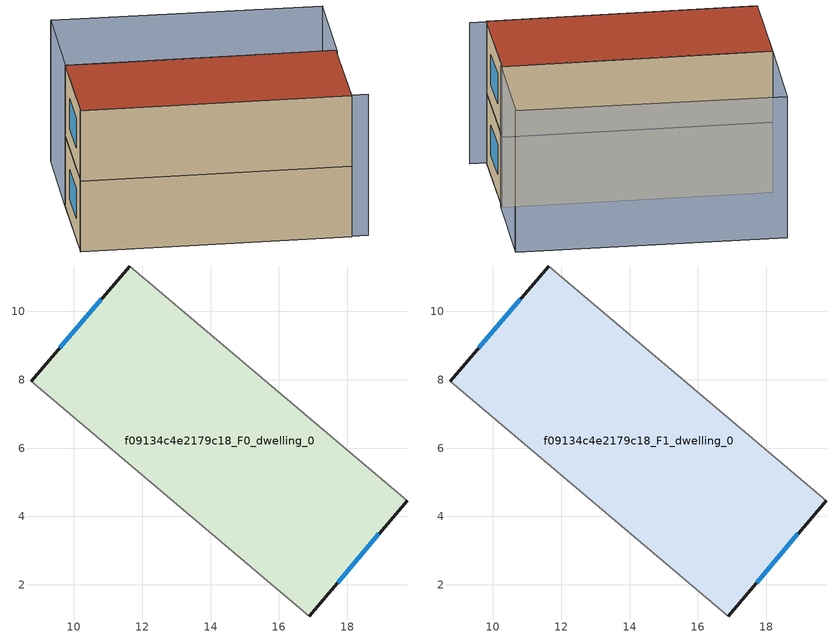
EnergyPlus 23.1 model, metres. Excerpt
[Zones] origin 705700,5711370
f09134c4e2179c18_F0_dwelling_0
 floor ground (EU_floor_Construction): 19.75,4.47 16.89,1.09 8.76,7.96 11.64,11.33 z0
 wall outside (EU_wall_Construction): 11.64,11.33 8.76,7.96 / 16.89,1.09 19.75,4.47 z0:3
 wall adiabatic (EU_wall_Construction): 8.76,7.96 16.89,1.09 / 19.75,4.47 11.64,11.33 z0:3
 window (EU_Window_Construction): 10.8,10.36 9.59,8.94 / 17.72,2.06 18.93,3.49 z0.87:2.13
f09134c4e2179c18_F1_dwelling_0
 floor to f09134c4e2179c18_F0_dwelling_0 (EU_floor_Construction): 19.75,4.47 16.89,1.09 8.76,7.96 11.64,11.33 z3
 wall outside (EU_wall_Construction): 11.64,11.33 8.76,7.96 / 16.89,1.09 19.75,4.47 z3:6
 wall adiabatic (EU_wall_Construction): 8.76,7.96 16.89,1.09 / 19.75,4.47 11.64,11.33 z3:6
 window (EU_Window_Construction): 10.8,10.36 9.59,8.94 / 17.72,2.06 18.93,3.49 z3.87:5.13
 roof outside (EU_roof_Construction): 16.89,1.09 19.75,4.47 11.64,11.33 8.76,7.96 z6
shading: 8.76,7.98 17.44,0.71 / 22.6,7.69 14.51,14.67 / 14.51,14.67 22.59,7.71 / 22.59,7.71 19.71,4.37 / 19.71,4.37 11.64,11.33 / 11.64,11.33 14.51,14.67 z0:6
[Building]
EU S2 Campaign: North Axis=0; Terrain=City; Solar Distribution=FullExterior
[Site:Location]
London: Latitude=51.5; Longitude=-0.5; Time Zone=0; Elevation=25
[SizingPeriod:WeatherFileDays]
AnnualSizingPeriod: Begin Month=1; Begin Day of Month=1; End Month=12; End Day of Month=31; Day of Week for Start Day=Monday; Use Weather File Daylight Saving Period=No; Use Weather File Rain and Snow Indicators=No
[MATERIAL]
EU_InternalMass_Material: Roughness=MediumRough; Thickness=0.1; Conductivity=1; Density=1800; Specific Heat=900; Thermal Absorptance=0.9; Solar Absorptance=0.7; Visible Absorptance=0.7
[MATERIAL:NOMASS] Roughness=MediumRough; Thermal Absorptance=0.9; Solar Absorptance=0.7; Visible Absorptance=0.7
Name | Thermal Resistance
EU_wall_NoMass | 0.724719
EU_roof_NoMass | 2.98947
EU_floor_NoMass | 2.39157
[WINDOWMATERIAL:SIMPLEGLAZINGSYSTEM]
EU_Window_SimpleGlazing: UFactor=2.63425; Solar Heat Gain Coefficient=0.76; Visible Transmittance=0.76
[CONSTRUCTION]
EU_wall_Construction: EU_wall_NoMass
EU_roof_Construction: EU_roof_NoMass
EU_floor_Construction: EU_floor_NoMass
EU_Window_Construction: EU_Window_SimpleGlazing
EU_InternalMass_Construction: EU_InternalMass_Material
[ZONE] Type=1; Multiplier=1; Ceiling Height=autocalculate; Floor Area=autocalculate; Part of Total Floor Area=Yes
Name | Volume
f09134c4e2179c18_F0_dwelling_0 | 141.352
f09134c4e2179c18_F1_dwelling_0 | 141.354
[INTERNALMASS] Construction=EU_InternalMass_Construction; Surface Area=47.1177
Name | Zone or ZoneList
f09134c4e2179c18_F0_dwelling_0_EU_InternalMass | f09134c4e2179c18_F0_dwelling_0
f09134c4e2179c18_F1_dwelling_0_EU_InternalMass | f09134c4e2179c18_F1_dwelling_0
[OTHEREQUIPMENT] Fuel Type=Electricity; Design Level Calculation Method=Watts/Area; Power per Zone Floor Area=1; Fraction Latent=0; Fraction Radiant=0; Fraction Lost=0; Carbon Dioxide Generation Rate=0; EndUse Subcategory=EU_Step8_InternalGains
Name | Zone or ZoneList or Space or SpaceList | Schedule
EU_Step8_InternalGain_f09134c4e2179c18_F0_dwelling_0_f000 | f09134c4e2179c18_F0_dwelling_0 | EU_Step8_GainSchedule_f09134c4e2179c18_F0_dwelling_0_f000
EU_Step8_InternalGain_f09134c4e2179c18_F1_dwelling_0_f000 | f09134c4e2179c18_F1_dwelling_0 | EU_Step8_GainSchedule_f09134c4e2179c18_F1_dwelling_0_f000
[ZONEVENTILATION:DESIGNFLOWRATE] Schedule=EU_AlwaysOn; Design Flow Rate Calculation Method=AirChanges/Hour; Air Changes per Hour=0.418135; Ventilation Type=Natural; Fan Pressure Rise=0; Fan Total Efficiency=1; Constant Term Coefficient=1; Temperature Term Coefficient=0; Velocity Term Coefficient=0; Velocity Squared Term Coefficient=0; Minimum Indoor Temperature=-100; Maximum Indoor Temperature=100; Delta Temperature=-100; Minimum Outdoor Temperature=-100; Maximum Outdoor Temperature=100; Maximum Wind Speed=40
Name | Zone or ZoneList or Space or SpaceList
EU_ConstantAir_f09134c4e2179c18_F0_dwelling_0 | f09134c4e2179c18_F0_dwelling_0
EU_ConstantAir_f09134c4e2179c18_F1_dwelling_0 | f09134c4e2179c18_F1_dwelling_0
[HVACTEMPLATE:THERMOSTAT] Constant Heating Setpoint=20; Constant Cooling Setpoint=50
EU_HeatOnly_f09134c4e2179c18_F0_dwelling_0; EU_HeatOnly_f09134c4e2179c18_F1_dwelling_0
[HVACTEMPLATE:ZONE:IDEALLOADSAIRSYSTEM] System Availability Schedule=EU_AlwaysOn; Maximum Heating Supply Air Temperature=50; Minimum Cooling Supply Air Temperature=13; Maximum Heating Supply Air Humidity Ratio=0.0156; Minimum Cooling Supply Air Humidity Ratio=0.0077; Heating Limit=NoLimit; Cooling Limit=NoLimit; Heating Availability Schedule=EU_AlwaysOn; Cooling Availability Schedule=EU_CoolingOff; Dehumidification Control Type=ConstantSensibleHeatRatio; Cooling Sensible Heat Ratio=0.7; Dehumidification Setpoint=60; Humidification Control Type=None; Humidification Setpoint=30; Outdoor Air Method=None; Outdoor Air Flow Rate per Person=0.00944; Outdoor Air Flow Rate per Zone Floor Area=0; Outdoor Air Flow Rate per Zone=0; Demand Controlled Ventilation Type=None; Outdoor Air Economizer Type=NoEconomizer; Heat Recovery Type=None; Sensible Heat Recovery Effectiveness=0.7; Latent Heat Recovery Effectiveness=0.65
Name | Template Thermostat
f09134c4e2179c18_F0_dwelling_0 | EU_HeatOnly_f09134c4e2179c18_F0_dwelling_0
f09134c4e2179c18_F1_dwelling_0 | EU_HeatOnly_f09134c4e2179c18_F1_dwelling_0
[SIZING:ZONE] Zone Cooling Design Supply Air Temperature Input Method=SupplyAirTemperature; Zone Cooling Design Supply Air Temperature=13; Zone Heating Design Supply Air Temperature Input Method=SupplyAirTemperature; Zone Heating Design Supply Air Temperature=50; Zone Cooling Design Supply Air Humidity Ratio=0.008; Zone Heating Design Supply Air Humidity Ratio=0.008; Cooling Design Air Flow Method=DesignDay; Cooling Design Air Flow Rate=0; Cooling Minimum Air Flow per Zone Floor Area=0.000762; Cooling Minimum Air Flow=0; Cooling Minimum Air Flow Fraction=0.2; Heating Design Air Flow Method=DesignDay; Heating Design Air Flow Rate=0; Heating Maximum Air Flow per Zone Floor Area=0.002032; Heating Maximum Air Flow=0.141576; Heating Maximum Air Flow Fraction=0.3; Account for Dedicated Outdoor Air System=No; Dedicated Outdoor Air System Control Strategy=NeutralSupplyAir; Dedicated Outdoor Air Low Setpoint Temperature for Design=autosize; Dedicated Outdoor Air High Setpoint Temperature for Design=autosize; Zone Load Sizing Method=Sensible Load Only No Latent Load; Zone Latent Cooling Design Supply Air Humidity Ratio Input Method=HumidityRatioDifference; Zone Cooling Design Supply Air Humidity Ratio Difference=0.005; Zone Latent Heating Design Supply Air Humidity Ratio Input Method=HumidityRatioDifference; Zone Humidification Design Supply Air Humidity Ratio Difference=0.005
f09134c4e2179c18_F0_dwelling_0; f09134c4e2179c18_F1_dwelling_0
[SCHEDULE:CONSTANT]
Name | Hourly Value
EU_AlwaysOn | 1
EU_CoolingOff | 0
[SCHEDULE:FILE] Column Number=1; Rows to Skip at Top=0; Number of Hours of Data=8760; Column Separator=Comma; Interpolate to Timestep=No; Minutes per Item=60; Adjust Schedule for Daylight Savings=Yes
Name | File
EU_Step8_GainSchedule_f09134c4e2179c18_F0_dwelling_0_f000 | ../../schedules/f09134c4e2179c18/f09134c4e2179c18_F0_dwelling_0_f000_gain.csv
EU_Step8_GainSchedule_f09134c4e2179c18_F1_dwelling_0_f000 | ../../schedules/f09134c4e2179c18/f09134c4e2179c18_F1_dwelling_0_f000_gain.csv
